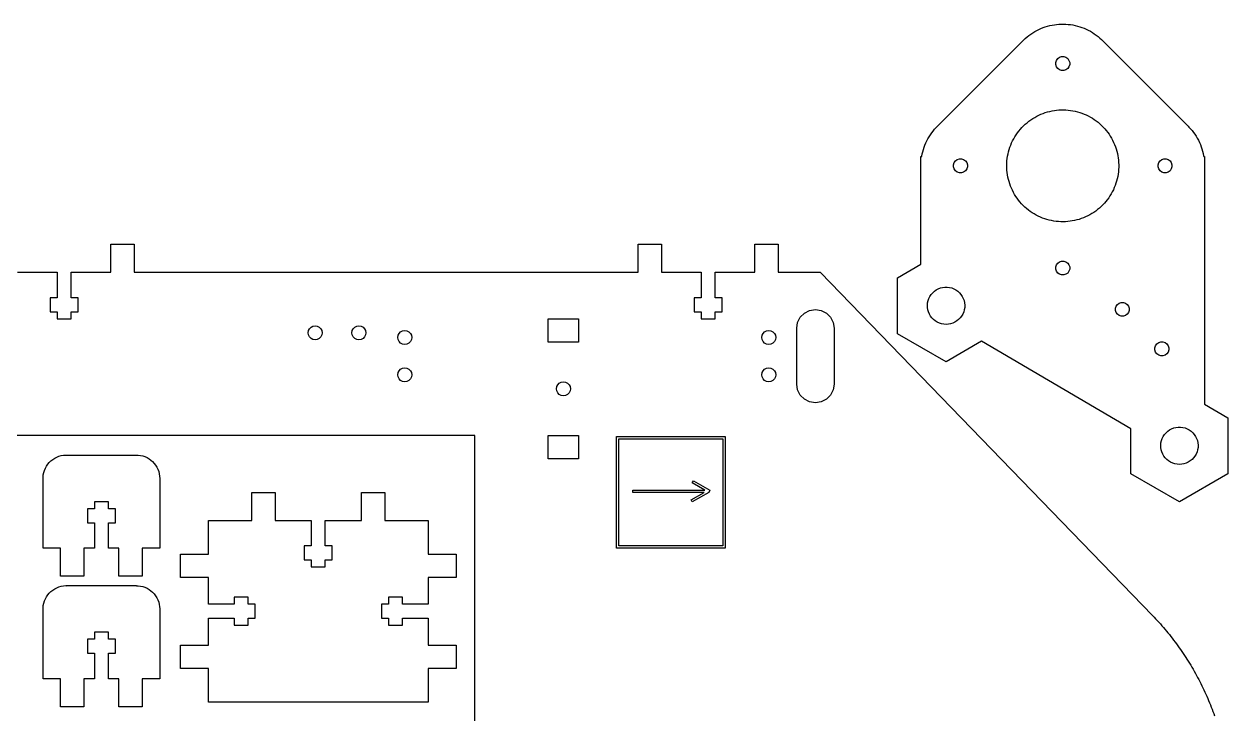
# Model space of a CAD drawing. Extents: x 0 to 1394, y 0 to 480.
# Drawn here: x 643.6 to 901.5, y 264.6 to 412.5 of the extents above; entities that cross this region are included whole.
import ezdxf

# ---------------------------------------------------------------- set-up
doc = ezdxf.new("R2010")
doc.units = 0
doc.layers.add('Layer_1', color=7, linetype='CONTINUOUS')

msp = doc.modelspace()

# ---------------------------------------------------------------- linework, layer by layer
at = {"layer": 'Layer_1', "color": 7}
for points in [[(835.933106, 384.187251), (836.028102, 384.677251), (836.144096, 385.16225), (836.280099, 385.64325), (836.435095, 386.117251), (836.611117, 386.585251), (836.806104, 387.044252), (837.020114, 387.495251), (837.251112, 387.93825), (837.502093, 388.369251), (837.770091, 388.79125), (838.055107, 389.200252), (838.357113, 389.59825), (838.676109, 389.98225), (839.011107, 390.35425), (839.272106, 390.621252), (857.657106, 409.006252), (857.745102, 409.09525), (858.108097, 409.43725), (858.487093, 409.763251), (858.878112, 410.073252), (859.281097, 410.36825), (859.696105, 410.645252), (860.124095, 410.90425), (860.5601, 411.145251), (861.007112, 411.368251), (861.463098, 411.57225), (861.926112, 411.757252), (862.397112, 411.922251), (862.874096, 412.069252), (863.358107, 412.19525), (863.846098, 412.30125), (864.338096, 412.386249), (864.833114, 412.451251), (865.331095, 412.495252), (865.829104, 412.518253), (866.328101, 412.521242), (866.828114, 412.502257), (867.325108, 412.463251), (867.820097, 412.40325), (868.313111, 412.323252), (868.803105, 412.223252), (869.287116, 412.102252), (869.766104, 411.961251), (870.239108, 411.801251), (870.705114, 411.621249), (871.162116, 411.420251), (871.611104, 411.202251), (872.051116, 410.966251), (872.480094, 410.71025), (872.898093, 410.43825), (873.305114, 410.14825), (873.699096, 409.84225), (874.080096, 409.520252), (874.447098, 409.182251), (874.624108, 409.00525), (874.62693, 409.007225)], [(874.626112, 409.007251), (893.011112, 390.622251), (893.008289, 390.620275)], [(864.659095, 403.823252), (864.659095, 404.292252), (864.804101, 404.73825), (865.080114, 405.118251), (865.460098, 405.39425), (865.906094, 405.53925), (866.376107, 405.53925), (866.822103, 405.39425), (867.202115, 405.118251), (867.4781, 404.73825), (867.623106, 404.292252), (867.623106, 403.823252), (867.4781, 403.376251), (867.202115, 402.997249), (866.822103, 402.720251), (866.376107, 402.575251), (865.906094, 402.575251), (865.460098, 402.720251), (865.080114, 402.997249), (864.804101, 403.376251), (864.659095, 403.823252)], [(854.141096, 382.19925), (854.154079, 382.69825), (854.188115, 383.196251), (854.243092, 383.693252), (854.31709, 384.187251), (854.413102, 384.677251), (854.529096, 385.16225), (854.665098, 385.64325), (854.820095, 386.117251), (854.996089, 386.585251), (855.191104, 387.044252), (855.404097, 387.495251), (855.636112, 387.93825), (855.887092, 388.369251), (856.155091, 388.79125), (856.440107, 389.200252), (856.742113, 389.59825), (857.061109, 389.98225), (857.396106, 390.35425), (857.745102, 390.710251), (858.108097, 391.05225), (858.487093, 391.378251), (858.878112, 391.689251), (859.281097, 391.983251), (859.696105, 392.260252), (860.124095, 392.51925), (860.5601, 392.760251), (861.007112, 392.983252), (861.463098, 393.188252), (861.926112, 393.37225), (862.397112, 393.53825), (862.874096, 393.684252), (863.358107, 393.81025), (863.846098, 393.91625), (864.338096, 394.00125), (864.833114, 394.066251), (865.331095, 394.11025), (865.829104, 394.133251), (866.328101, 394.136242), (866.828114, 394.118245), (867.325108, 394.07925), (867.820097, 394.01925), (868.313111, 393.939251), (868.803105, 393.838249), (869.287116, 393.717249), (869.766104, 393.57725), (870.239108, 393.416251), (870.705114, 393.23625), (871.162116, 393.03625), (871.611104, 392.817251), (872.051116, 392.581251), (872.480094, 392.326249), (872.898093, 392.05325), (873.305114, 391.764252), (873.699096, 391.457251), (874.080096, 391.136251), (874.447098, 390.797251), (874.80109, 390.443252), (875.140095, 390.07625), (875.461094, 389.69525), (875.768096, 389.301251), (876.057091, 388.894252), (876.330113, 388.47625), (876.585101, 388.04725), (876.821095, 387.607251), (877.0401, 387.15825), (877.24011, 386.70125), (877.420112, 386.23525), (877.581091, 385.762252), (877.721102, 385.28325), (877.84209, 384.79925), (877.943098, 384.30925), (878.023108, 383.81625), (878.083108, 383.32125), (878.122111, 382.824251), (878.140174, 382.324252), (878.136984, 381.825252)], [(893.009108, 390.62025), (893.186089, 390.443252), (893.524107, 390.07625), (893.846094, 389.69525), (894.152108, 389.301251), (894.442091, 388.894252), (894.714097, 388.47625), (894.970101, 388.04725), (895.206095, 387.607251), (895.424112, 387.15825), (895.62511, 386.70125), (895.805112, 386.23525), (895.965103, 385.762252), (896.106102, 385.28325), (896.22709, 384.79925), (896.32711, 384.30925), (896.35505, 384.13725), (896.526105, 384.13725), (896.526105, 331.028252), (901.533094, 328.137252), (901.533094, 316.13725), (891.141107, 310.137251), (880.749092, 316.13725), (880.749092, 325.758251), (848.740097, 344.52525), (841.141094, 340.13725), (830.749108, 346.13725)], [(830.749108, 346.13725), (830.749108, 358.137251), (835.756097, 361.028251), (835.756097, 384.13725), (835.925091, 384.13725), (835.932994, 384.187251)], [(842.739093, 381.90225), (842.739093, 382.372252), (842.884099, 382.818251), (843.160112, 383.198251), (843.540096, 383.474251), (843.986092, 383.619251), (844.455117, 383.619251), (844.9021, 383.474251), (845.281097, 383.198251), (845.558098, 382.818251), (845.703104, 382.372252), (845.703104, 381.90225), (845.558098, 381.456252), (845.281097, 381.076251), (844.9021, 380.800252), (844.455117, 380.655251), (843.986092, 380.655251), (843.540096, 380.800252), (843.160112, 381.076251), (842.884099, 381.456252), (842.739093, 381.90225)], [(878.114096, 381.327251), (878.070098, 380.82925), (878.005102, 380.334252), (877.920097, 379.842251), (877.814094, 379.354249), (877.68811, 378.87025), (877.542116, 378.393252), (877.376113, 377.922251), (877.192104, 377.459251), (876.987098, 377.003251), (876.764114, 376.55625), (876.523097, 376.120251), (876.264101, 375.692249), (875.9871, 375.27725), (875.693109, 374.874251), (875.3821, 374.483252), (875.056106, 374.10425), (874.714109, 373.74125), (874.358114, 373.392251), (873.986116, 373.057251), (873.602097, 372.738252), (873.204107, 372.436252), (872.79511, 372.15125), (872.373104, 371.883251), (871.942094, 371.632251), (871.49909, 371.400251), (871.048098, 371.187252), (870.589092, 370.99225), (870.121111, 370.816251), (869.647091, 370.661252), (869.1661, 370.525252), (868.681101, 370.40925), (868.191106, 370.313252), (867.697105, 370.23925), (867.200111, 370.184251), (866.702102, 370.150252), (866.203105, 370.137241), (865.704108, 370.144249), (865.205111, 370.17325), (864.709105, 370.223251), (864.215103, 370.293251), (863.723105, 370.383252), (863.236103, 370.49425), (862.755111, 370.625251), (862.279115, 370.77525), (861.809102, 370.946251), (861.348092, 371.136251), (860.89411, 371.345251), (860.449102, 371.572251), (860.0151, 371.81825), (859.592106, 372.082252), (859.179102, 372.363252), (858.778092, 372.661251), (858.390093, 372.97625), (858.016092, 373.30625), (857.65609, 373.652251), (857.310113, 374.012251), (856.980111, 374.386252), (856.665094, 374.774251), (856.367096, 375.175249), (856.086116, 375.588251), (855.822097, 376.011251), (855.576112, 376.445249), (855.349092, 376.890252), (855.140107, 377.344251), (854.950115, 377.80525), (854.779116, 378.275252), (854.629115, 378.751251), (854.498108, 379.23225), (854.38711, 379.71925), (854.297109, 380.211251), (854.22709, 380.70525), (854.177108, 381.20125), (854.148096, 381.70025), (854.14104, 382.19925)], [(878.137097, 381.825252), (878.113955, 381.327251)], [(886.579098, 381.90225), (886.579098, 382.372252), (886.724104, 382.818251), (887.001105, 383.198251), (887.380101, 383.474251), (887.827113, 383.619251), (888.29611, 383.619251), (888.742105, 383.474251), (889.122089, 383.198251), (889.398103, 382.818251), (889.543108, 382.372252), (889.543108, 381.90225), (889.398103, 381.456252), (889.122089, 381.076251), (888.742105, 380.800252), (888.29611, 380.655251), (887.827113, 380.655251), (887.380101, 380.800252), (887.001105, 381.076251), (886.724104, 381.456252), (886.579098, 381.90225)], [(642.141097, 359.337252), (650.641094, 359.337252), (650.641094, 353.837251), (649.141111, 353.837251), (649.141111, 350.837252), (650.641094, 350.837252), (650.641094, 349.337252), (653.641116, 349.337252), (653.641116, 350.837252), (655.141099, 350.837252), (655.141099, 353.837251), (653.641116, 353.837251), (653.641116, 359.337252), (662.141114, 359.337252), (662.141114, 365.337251), (667.141104, 365.337251), (667.141104, 359.337252), (775.141113, 359.337252), (775.141113, 365.337251), (780.141103, 365.337251), (780.141103, 359.337252), (788.6411, 359.337252), (788.6411, 353.837251), (787.141089, 353.837251), (787.141089, 350.837252), (788.6411, 350.837252), (788.6411, 349.337252), (791.641094, 349.337252), (791.641094, 350.837252), (793.141106, 350.837252), (793.141106, 353.837251), (791.641094, 353.837251), (791.641094, 359.337252), (800.141092, 359.337252), (800.141092, 365.337251), (805.14111, 365.337251), (805.14111, 359.337252), (814.141092, 359.337252), (814.15605, 359.317242), (814.22209, 359.296253), (885.3551, 285.761249), (885.701104, 285.399251), (886.043101, 285.03525), (886.382107, 284.667252), (886.719108, 284.29725), (887.052102, 283.924251), (887.382105, 283.549251), (887.7081, 283.170252), (888.032091, 282.789252), (888.35309, 282.406251), (888.67011, 282.019251), (888.984111, 281.63025), (889.295092, 281.238252), (889.602093, 280.84425), (889.90709, 280.44725), (890.208109, 280.04825), (890.505091, 279.64625), (890.79911, 279.242252), (891.09011, 278.835251), (891.378089, 278.426251), (891.662089, 278.015251), (891.94211, 277.601251), (892.219111, 277.18525), (892.493093, 276.766251), (892.763095, 276.346251), (893.030105, 275.923251), (893.293108, 275.49825), (893.552103, 275.070251), (893.808107, 274.641251), (894.061091, 274.20925), (894.310096, 273.775252), (894.555093, 273.340251), (894.796111, 272.902251), (895.034109, 272.46225), (895.268099, 272.02025), (895.499098, 271.577252), (895.726089, 271.13125), (895.949101, 270.68425), (896.168106, 270.234252), (896.38409, 269.78325), (896.596096, 269.330252), (896.804094, 268.876252), (897.008112, 268.41925), (897.208095, 267.961251), (897.405114, 267.502251), (897.598098, 267.04025), (897.787102, 266.57725), (897.972098, 266.113252), (898.153116, 265.647252), (898.330097, 265.179251), (898.504116, 264.710251), (898.67311, 264.24025)], [(864.659095, 359.982251), (864.659095, 360.45125), (864.804101, 360.898251), (865.080114, 361.27725), (865.460098, 361.554251), (865.906094, 361.699251), (866.376107, 361.699251), (866.822103, 361.554251), (867.202115, 361.27725), (867.4781, 360.898251), (867.623106, 360.45125), (867.623106, 359.982251), (867.4781, 359.536252), (867.202115, 359.156251), (866.822103, 358.880252), (866.376107, 358.735252), (865.906094, 358.735252), (865.460098, 358.880252), (865.080114, 359.156251), (864.804101, 359.536252), (864.659095, 359.982251)], [(837.143106, 352.26025), (837.188092, 352.751252), (837.294095, 353.23125), (837.457106, 353.69625), (837.677099, 354.137251), (837.949104, 354.548251), (838.270104, 354.922252), (838.633098, 355.25325), (839.035096, 355.53825), (839.469097, 355.77125), (839.929091, 355.94925), (840.407091, 356.069251), (840.895109, 356.129251), (841.387107, 356.13038)], [(841.387107, 356.13025), (841.877102, 356.069251), (842.353098, 355.94925), (842.813092, 355.77125), (843.247093, 355.53825), (843.64909, 355.25325), (844.0131, 354.92125), (844.333112, 354.548251), (844.60509, 354.137251), (844.82511, 353.69625), (844.98911, 353.232252), (845.094096, 352.751252), (845.139111, 352.26025), (845.124153, 351.768252), (845.04911, 351.281252), (844.914095, 350.80825), (844.721111, 350.354251), (844.475098, 349.928251), (844.179104, 349.534251), (843.836091, 349.181251), (843.452099, 348.872251), (843.033112, 348.61325), (842.5861, 348.407251), (842.117103, 348.257249), (841.633092, 348.167252), (841.141094, 348.137251), (840.649096, 348.167252), (840.166101, 348.258251), (839.696116, 348.407251), (839.249105, 348.61325), (838.830089, 348.872251), (838.446098, 349.181251), (838.104101, 349.534251), (837.806102, 349.927251), (837.561105, 350.354251), (837.36911, 350.807251), (837.234094, 351.281252), (837.158092, 351.768252), (837.143134, 352.26025)], [(809.141102, 335.337252), (809.141102, 347.33725), (809.337105, 348.573251), (809.905106, 349.688252), (810.790098, 350.57325), (811.905102, 351.14125), (813.141094, 351.337251), (814.377114, 351.14125), (815.49209, 350.57325), (816.37711, 349.688252), (816.945111, 348.573251), (817.141114, 347.33725), (817.141114, 335.337252), (816.945111, 334.101251), (816.37711, 332.98625), (815.49209, 332.101252), (814.377114, 331.533252), (813.141094, 331.337251), (811.905102, 331.533252), (810.790098, 332.101252), (809.905106, 332.98625), (809.337105, 334.101251), (809.141102, 335.337252)], [(877.416104, 351.145252), (877.416104, 351.614252), (877.56111, 352.061249), (877.838111, 352.440251), (878.217107, 352.71725), (878.664091, 352.86225), (879.133116, 352.86225), (879.579112, 352.71725), (879.959096, 352.440251), (880.235109, 352.061249), (880.380115, 351.614252), (880.380115, 351.145252), (880.235109, 350.699251), (879.959096, 350.31925), (879.579112, 350.04325), (879.133116, 349.89825), (878.664091, 349.89825), (878.217107, 350.04325), (877.838111, 350.31925), (877.56111, 350.699251), (877.416104, 351.145252)], [(755.891102, 344.337251), (755.891102, 349.337252), (762.391104, 349.337252), (762.391104, 344.337251), (755.891102, 344.337251)], [(704.441116, 346.337249), (704.514099, 346.801251), (704.727092, 347.21925), (705.059098, 347.551251), (705.477098, 347.76425), (705.941099, 347.837252), (706.405101, 347.76425), (706.8231, 347.551251), (707.155106, 347.21925), (707.3681, 346.801251), (707.44111, 346.337249), (707.3681, 345.873251), (707.155106, 345.455251), (706.8231, 345.123251), (706.405101, 344.910252), (705.941099, 344.83725), (705.477098, 344.910252), (705.059098, 345.123251), (704.727092, 345.455251), (704.514099, 345.873251), (704.441116, 346.337249)], [(713.841092, 346.337249), (713.914103, 346.801251), (714.127096, 347.21925), (714.459102, 347.551251), (714.877102, 347.76425), (715.341103, 347.837252), (715.805105, 347.76425), (716.223104, 347.551251), (716.55511, 347.21925), (716.768103, 346.801251), (716.841114, 346.337249), (716.768103, 345.873251), (716.55511, 345.455251), (716.223104, 345.123251), (715.805105, 344.910252), (715.341103, 344.83725), (714.877102, 344.910252), (714.459102, 345.123251), (714.127096, 345.455251), (713.914103, 345.873251), (713.841092, 346.337249)], [(723.641089, 345.337251), (723.7141, 345.80125), (723.927093, 346.219249), (724.2591, 346.55125), (724.677099, 346.764252), (725.1411, 346.837251), (725.605102, 346.764252), (726.023101, 346.55125), (726.355108, 346.219249), (726.568101, 345.80125), (726.641112, 345.337251), (726.568101, 344.87325), (726.355108, 344.45525), (726.023101, 344.12325), (725.605102, 343.910251), (725.1411, 343.837252), (724.677099, 343.910251), (724.2591, 344.12325), (723.927093, 344.45525), (723.7141, 344.87325), (723.641089, 345.337251)], [(801.641103, 345.337251), (801.714114, 345.80125), (801.927107, 346.219249), (802.259113, 346.55125), (802.677112, 346.764252), (803.141114, 346.837251), (803.605115, 346.764252), (804.023115, 346.55125), (804.355093, 346.219249), (804.568114, 345.80125), (804.641097, 345.337251), (804.568114, 344.87325), (804.355093, 344.45525), (804.023115, 344.12325), (803.605115, 343.910251), (803.141114, 343.837252), (802.677112, 343.910251), (802.259113, 344.12325), (801.927107, 344.45525), (801.714114, 344.87325), (801.641103, 345.337251)], [(885.902103, 342.660249), (885.902103, 343.129252), (886.047109, 343.575251), (886.323094, 343.955251), (886.703106, 344.231251), (887.149102, 344.376251), (887.618099, 344.376251), (888.065111, 344.231251), (888.444107, 343.955251), (888.721108, 343.575251), (888.866114, 343.129252), (888.866114, 342.660249), (888.721108, 342.213252), (888.444107, 341.83425), (888.065111, 341.557252), (887.618099, 341.412251), (887.149102, 341.412251), (886.703106, 341.557252), (886.323094, 341.83425), (886.047109, 342.213252), (885.902103, 342.660249)], [(723.641089, 337.33725), (723.7141, 337.801252), (723.927093, 338.219251), (724.2591, 338.551252), (724.677099, 338.764251), (725.1411, 338.83725), (725.605102, 338.764251), (726.023101, 338.551252), (726.355108, 338.219251), (726.568101, 337.801252), (726.641112, 337.33725), (726.568101, 336.873252), (726.355108, 336.45525), (726.023101, 336.123252), (725.605102, 335.91025), (725.1411, 335.837251), (724.677099, 335.91025), (724.2591, 336.123252), (723.927093, 336.45525), (723.7141, 336.873252), (723.641089, 337.33725)], [(801.641103, 337.33725), (801.714114, 337.801252), (801.927107, 338.219251), (802.259113, 338.551252), (802.677112, 338.764251), (803.141114, 338.83725), (803.605115, 338.764251), (804.023115, 338.551252), (804.355093, 338.219251), (804.568114, 337.801252), (804.641097, 337.33725), (804.568114, 336.873252), (804.355093, 336.45525), (804.023115, 336.123252), (803.605115, 335.91025), (803.141114, 335.837251), (802.677112, 335.91025), (802.259113, 336.123252), (801.927107, 336.45525), (801.714114, 336.873252), (801.641103, 337.33725)], [(757.641106, 334.337251), (757.714117, 334.801252), (757.92711, 335.219252), (758.259116, 335.551249), (758.677116, 335.764251), (759.141117, 335.837251), (759.60509, 335.764251), (760.02309, 335.551249), (760.355096, 335.219252), (760.568089, 334.801252), (760.6411, 334.337251), (760.568089, 333.873252), (760.355096, 333.45525), (760.02309, 333.123252), (759.60509, 332.910251), (759.141117, 332.837251), (758.677116, 332.910251), (758.259116, 333.123252), (757.92711, 333.45525), (757.714117, 333.873252), (757.641106, 334.337251)], [(887.143091, 322.260251), (887.188105, 322.75125), (887.294108, 323.23125), (887.457091, 323.696251), (887.677112, 324.137251), (887.949089, 324.548252), (888.270117, 324.92225), (888.633111, 325.253251), (889.035108, 325.538251), (889.46911, 325.77125), (889.929104, 325.949251), (890.407104, 326.069252), (890.895094, 326.129252), (891.387092, 326.130381)], [(891.387092, 326.130251), (891.877114, 326.069252), (892.35311, 325.949251), (892.813104, 325.77125), (893.247106, 325.538251), (893.649103, 325.253251), (894.013113, 324.921251), (894.333097, 324.548252), (894.605103, 324.137251), (894.825095, 323.696251), (894.989094, 323.232252), (895.094109, 322.75125), (895.139095, 322.260251), (895.124138, 321.76825), (895.049095, 321.28125), (894.914108, 320.808251), (894.721096, 320.354252), (894.475111, 319.928251), (894.179116, 319.534252), (893.836104, 319.181251), (893.452112, 318.872252), (893.033097, 318.613251), (892.586113, 318.407251), (892.117116, 318.25725), (891.633105, 318.167252), (891.141107, 318.137252), (890.649109, 318.167252), (890.166114, 318.258252), (889.696101, 318.407251), (889.249089, 318.613251), (888.830102, 318.872252), (888.446111, 319.181251), (888.104114, 319.534252), (887.806115, 319.927252), (887.56109, 320.354252), (887.369094, 320.807249), (887.234107, 321.28125), (887.158105, 321.76825), (887.143147, 322.260251)], [(738.765096, 102.44225), (739.244112, 102.563239), (739.657116, 102.833241), (739.96011, 103.223243), (740.121089, 103.690237), (740.121089, 103.937237), (740.141127, 103.937237), (740.141099, 324.337251), (642.141097, 324.337251), (642.141097, 324.339227), (642.016101, 324.338123)], [(755.891102, 319.33725), (755.891102, 324.337251), (762.391104, 324.337251), (762.391104, 319.33725), (755.891102, 319.33725)], [(647.6411, 300.137251), (647.6411, 315.13725), (647.647027, 315.13725), (647.647112, 315.386252), (647.697093, 315.882251), (647.796097, 316.371252), (647.943106, 316.847251), (648.13609, 317.306252), (648.375104, 317.744252), (648.655096, 318.156251), (648.976096, 318.53825), (649.333107, 318.88625), (649.722094, 319.197251), (650.141109, 319.46725), (650.585101, 319.695251), (651.049103, 319.877251), (651.52809, 320.012252), (652.019101, 320.098251), (652.516094, 320.13525), (652.64109, 320.132258), (652.64109, 320.137245), (667.641117, 320.137251), (667.641117, 320.132256), (668.015089, 320.123247), (668.509091, 320.061251), (668.995106, 319.950251), (669.46811, 319.791252), (669.922093, 319.586252), (670.354091, 319.33725), (670.758092, 319.04625), (671.132093, 318.716251), (671.471098, 318.35125), (671.772116, 317.954251), (672.032099, 317.52825), (672.248112, 317.079252), (672.419111, 316.611251), (672.542103, 316.12825), (672.616102, 315.635251), (672.64122, 315.13725)], [(672.641107, 315.13725), (672.641107, 300.137251), (668.891107, 300.137251), (668.891107, 294.137252), (663.891117, 294.137252), (663.891117, 300.137251), (661.6411, 300.137251), (661.6411, 305.637252), (663.141112, 305.637252), (663.141112, 308.637251), (661.6411, 308.637251), (661.6411, 310.137251), (658.641106, 310.137251), (658.641106, 308.637251), (657.141095, 308.637251), (657.141095, 305.637252), (658.641106, 305.637252), (658.641106, 300.137251), (656.39109, 300.137251), (656.39109, 294.137252), (651.3911, 294.137252), (651.3911, 300.137251), (647.6411, 300.137251)], [(677.115091, 274.387251), (677.115091, 279.387252), (683.115107, 279.387252), (683.115107, 285.13725), (688.61511, 285.13725), (688.61511, 283.637251), (691.615104, 283.637251), (691.615104, 285.13725), (693.115115, 285.13725), (693.115115, 288.13725), (691.615104, 288.13725), (691.615104, 289.63725), (688.61511, 289.63725), (688.61511, 288.13725), (683.115107, 288.13725), (683.115107, 293.887251), (677.115091, 293.887251), (677.115091, 298.88725), (683.115107, 298.88725), (683.115107, 306.137251), (692.371093, 306.137251), (692.371093, 312.13725), (697.371111, 312.13725), (697.371111, 306.137251), (705.128102, 306.137251), (705.128102, 300.63725), (703.628091, 300.63725), (703.628091, 297.637251), (705.128102, 297.637251), (705.128102, 296.137251), (708.128096, 296.137251), (708.128096, 297.637251), (709.628107, 297.637251), (709.628107, 300.63725), (708.128096, 300.63725), (708.128096, 306.137251), (715.884099, 306.137251), (715.884099, 312.13725), (720.884117, 312.13725), (720.884117, 306.137251), (730.14109, 306.137251), (730.14109, 298.88725), (736.141107, 298.88725), (736.141107, 293.887251), (730.14109, 293.887251), (730.14109, 288.13725), (724.641116, 288.13725), (724.641116, 289.63725), (721.641093, 289.63725), (721.641093, 288.13725), (720.14111, 288.13725), (720.14111, 285.13725), (721.641093, 285.13725), (721.641093, 283.637251), (724.641116, 283.637251), (724.641116, 285.13725), (730.14109, 285.13725), (730.14109, 279.387252), (736.141107, 279.387252), (736.141107, 274.387251), (730.14109, 274.387251), (730.14109, 267.13725), (683.115107, 267.13725), (683.115107, 274.387251), (677.115091, 274.387251)], [(647.6411, 272.137251), (647.6411, 287.137252), (647.647027, 287.137252), (647.647112, 287.386251), (647.697093, 287.882251), (647.796097, 288.371252), (647.943106, 288.847251), (648.13609, 289.306251), (648.375104, 289.744252), (648.655096, 290.156251), (648.976096, 290.53825), (649.333107, 290.88625), (649.722094, 291.19725), (650.141109, 291.467252), (650.585101, 291.695251), (651.049103, 291.87725), (651.52809, 292.012251), (652.019101, 292.09825), (652.516094, 292.135252), (652.64109, 292.132261), (652.64109, 292.137248), (667.641117, 292.137251), (667.641117, 292.132255), (668.015089, 292.123249), (668.509091, 292.061251), (668.995106, 291.95025), (669.46811, 291.791252), (669.922093, 291.586251), (670.354091, 291.337252), (670.758092, 291.04625), (671.132093, 290.71625), (671.471098, 290.35125), (671.772116, 289.95425), (672.032099, 289.52825), (672.248112, 289.079251), (672.419111, 288.611251), (672.542103, 288.12825), (672.616102, 287.63525), (672.64122, 287.137252)], [(672.641107, 287.137252), (672.641107, 272.137251), (668.891107, 272.137251), (668.891107, 266.137252), (663.891117, 266.137252), (663.891117, 272.137251), (661.6411, 272.137251), (661.6411, 277.637251), (663.141112, 277.637251), (663.141112, 280.637251), (661.6411, 280.637251), (661.6411, 282.137251), (658.641106, 282.137251), (658.641106, 280.637251), (657.141095, 280.637251), (657.141095, 277.637251), (658.641106, 277.637251), (658.641106, 272.137251), (656.39109, 272.137251), (656.39109, 266.137252), (651.3911, 266.137252), (651.3911, 272.137251), (647.6411, 272.137251)]]:
    msp.add_lwpolyline(points, dxfattribs=at)
at = {"layer": 'Layer_1', "color": 1}
for points in [[(770.491107, 300.137251), (770.491107, 324.137251), (793.791092, 324.137251), (793.791092, 300.137251), (770.491107, 300.137251)], [(770.991092, 300.63725), (770.991092, 323.63725), (793.291107, 323.63725), (793.291107, 300.63725), (770.991092, 300.63725)], [(773.986091, 312.13725), (773.986091, 312.637252), (789.430109, 312.637252), (786.765113, 314.176252), (787.015105, 314.609251), (790.5461, 312.570249), (790.296108, 312.13725), (786.765113, 310.098251), (786.515092, 310.532249), (789.29611, 312.13725), (773.986091, 312.13725)]]:
    msp.add_lwpolyline(points, dxfattribs=at)

doc.saveas('drawing.dxf')
